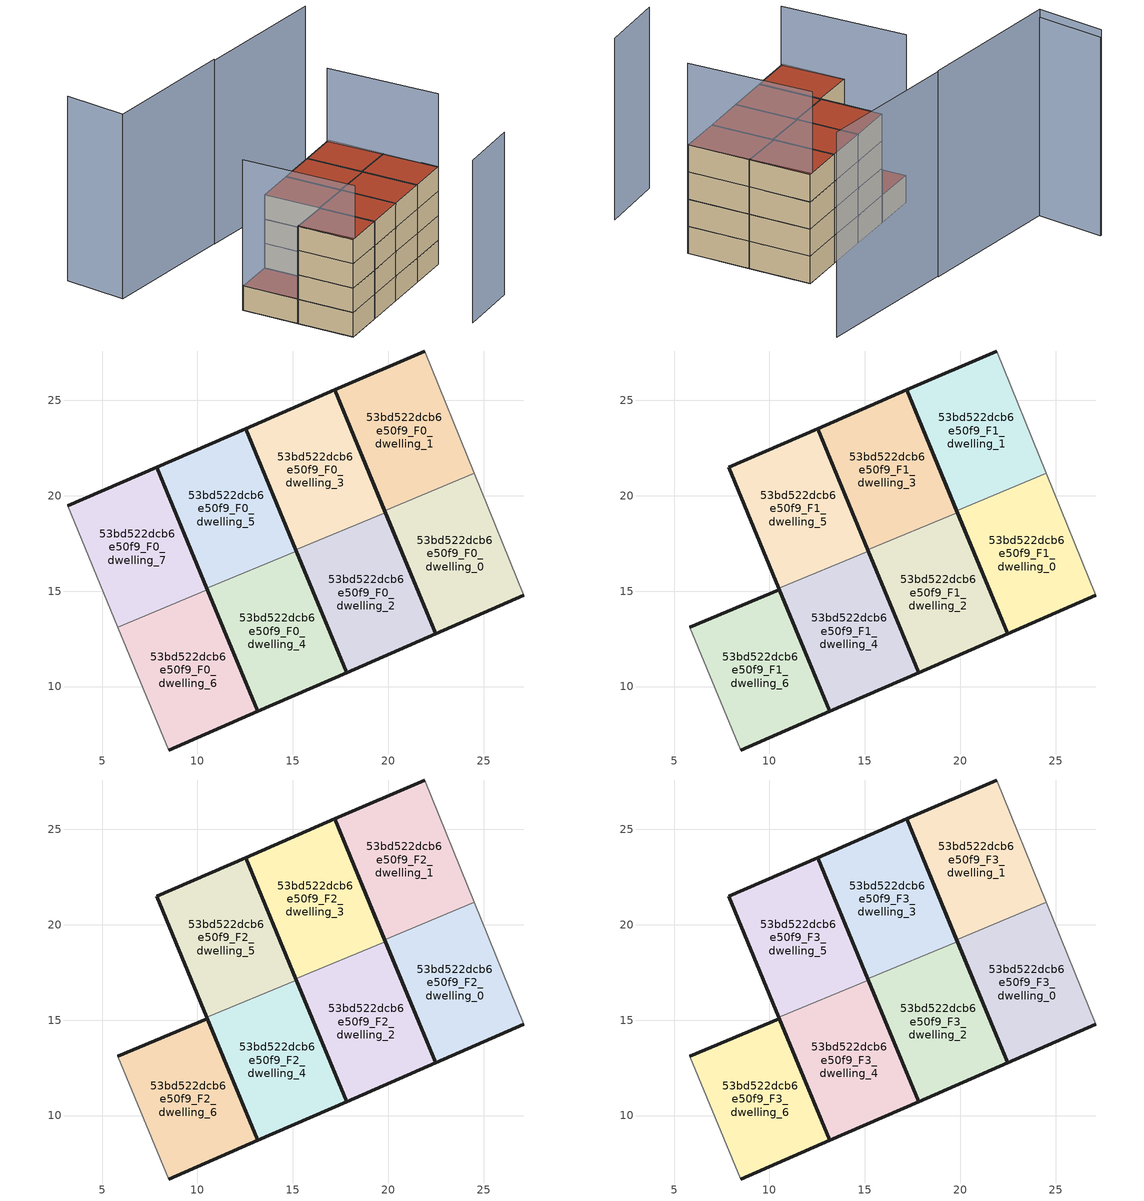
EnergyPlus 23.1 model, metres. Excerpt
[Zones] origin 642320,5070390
53bd522dcb6e50f9_F0_dwelling_0
 floor ground (EU_floor_Construction): 27.11,14.77 24.51,21.17 19.81,19.22 22.49,12.76 z0
 wall outside (EU_wall_Construction): 27.11,14.77 22.49,12.76 19.81,19.22 z0:3
 wall to 53bd522dcb6e50f9_F0_dwelling_1 (EU_wall_Construction): 19.81,19.22 24.51,21.17 z0:3
 wall adiabatic (EU_wall_Construction): 24.51,21.17 27.11,14.77 z0:3
53bd522dcb6e50f9_F0_dwelling_1
 floor ground (EU_floor_Construction): 24.51,21.17 21.91,27.58 17.19,25.54 19.81,19.22 z0
 wall outside (EU_wall_Construction): 19.81,19.22 17.19,25.54 21.91,27.58 z0:3
 wall adiabatic (EU_wall_Construction): 21.91,27.58 24.51,21.17 z0:3
53bd522dcb6e50f9_F0_dwelling_2
 floor ground (EU_floor_Construction): 22.49,12.76 19.86,19.11 15.16,17.16 17.82,10.73 z0
 wall outside (EU_wall_Construction): 19.86,19.11 22.49,12.76 17.82,10.73 15.16,17.16 z0:3
 wall to 53bd522dcb6e50f9_F0_dwelling_3 (EU_wall_Construction): 15.16,17.16 19.86,19.11 z0:3
53bd522dcb6e50f9_F0_dwelling_3
 floor ground (EU_floor_Construction): 19.86,19.11 17.19,25.54 12.52,23.52 15.16,17.16 z0
 wall outside (EU_wall_Construction): 15.16,17.16 12.52,23.52 17.19,25.54 19.86,19.11 z0:3
53bd522dcb6e50f9_F0_dwelling_4
 floor ground (EU_floor_Construction): 17.82,10.73 15.19,17.09 10.49,15.14 13.16,8.7 z0
 wall outside (EU_wall_Construction): 15.19,17.09 17.82,10.73 13.16,8.7 10.49,15.14 z0:3
 wall to 53bd522dcb6e50f9_F0_dwelling_5 (EU_wall_Construction): 10.49,15.14 15.19,17.09 z0:3
53bd522dcb6e50f9_F0_dwelling_5
 floor ground (EU_floor_Construction): 15.19,17.09 12.52,23.52 7.86,21.5 10.49,15.14 z0
 wall outside (EU_wall_Construction): 10.49,15.14 7.86,21.5 12.52,23.52 15.19,17.09 z0:3
53bd522dcb6e50f9_F0_dwelling_6
 floor ground (EU_floor_Construction): 13.16,8.7 10.52,15.06 5.83,13.11 8.5,6.67 z0
 wall outside (EU_wall_Construction): 10.52,15.06 13.16,8.7 8.5,6.67 z0:3
 wall to 53bd522dcb6e50f9_F0_dwelling_7 (EU_wall_Construction): 5.83,13.11 10.52,15.06 z0:3
 wall adiabatic (EU_wall_Construction): 8.5,6.67 5.83,13.11 z0:3
53bd522dcb6e50f9_F0_dwelling_7
 floor ground (EU_floor_Construction): 10.52,15.06 7.86,21.5 3.2,19.48 5.83,13.11 z0
 wall outside (EU_wall_Construction): 3.2,19.48 7.86,21.5 10.52,15.06 z0:3
 wall adiabatic (EU_wall_Construction): 5.83,13.11 3.2,19.48 z0:3
 roof outside (EU_roof_Construction): 7.86,21.5 10.52,15.06 5.83,13.11 3.2,19.48 z3
53bd522dcb6e50f9_F1_dwelling_0
 floor to 53bd522dcb6e50f9_F0_dwelling_0 (EU_floor_Construction): 27.11,14.77 24.51,21.17 19.81,19.22 22.49,12.76 z3
 wall outside (EU_wall_Construction): 27.11,14.77 22.49,12.76 19.81,19.22 z3:6
 wall to 53bd522dcb6e50f9_F1_dwelling_1 (EU_wall_Construction): 19.81,19.22 24.51,21.17 z3:6
 wall adiabatic (EU_wall_Construction): 24.51,21.17 27.11,14.77 z3:6
53bd522dcb6e50f9_F1_dwelling_1
 floor to 53bd522dcb6e50f9_F0_dwelling_1 (EU_floor_Construction): 24.51,21.17 21.91,27.58 17.19,25.54 19.81,19.22 z3
 wall outside (EU_wall_Construction): 19.81,19.22 17.19,25.54 21.91,27.58 z3:6
 wall adiabatic (EU_wall_Construction): 21.91,27.58 24.51,21.17 z3:6
53bd522dcb6e50f9_F1_dwelling_2
 floor to 53bd522dcb6e50f9_F0_dwelling_2 (EU_floor_Construction): 22.49,12.76 19.86,19.11 15.16,17.16 17.82,10.73 z3
 wall outside (EU_wall_Construction): 19.86,19.11 22.49,12.76 17.82,10.73 15.16,17.16 z3:6
 wall to 53bd522dcb6e50f9_F1_dwelling_3 (EU_wall_Construction): 15.16,17.16 19.86,19.11 z3:6
53bd522dcb6e50f9_F1_dwelling_3
 floor to 53bd522dcb6e50f9_F0_dwelling_3 (EU_floor_Construction): 19.86,19.11 17.19,25.54 12.52,23.52 15.16,17.16 z3
 wall outside (EU_wall_Construction): 15.16,17.16 12.52,23.52 17.19,25.54 19.86,19.11 z3:6
53bd522dcb6e50f9_F1_dwelling_4
 floor to 53bd522dcb6e50f9_F0_dwelling_4 (EU_floor_Construction): 17.82,10.73 15.19,17.09 10.49,15.14 13.16,8.7 z3
 wall outside (EU_wall_Construction): 15.19,17.09 17.82,10.73 13.16,8.7 10.49,15.14 z3:6
 wall to 53bd522dcb6e50f9_F1_dwelling_5 (EU_wall_Construction): 10.49,15.14 15.19,17.09 z3:6
53bd522dcb6e50f9_F1_dwelling_5
 floor to 53bd522dcb6e50f9_F0_dwelling_5 (EU_floor_Construction): 15.19,17.09 12.52,23.52 7.86,21.5 10.49,15.14 z3
 wall outside (EU_wall_Construction): 10.49,15.14 7.86,21.5 12.52,23.52 15.19,17.09 z3:6
53bd522dcb6e50f9_F1_dwelling_6
 floor to 53bd522dcb6e50f9_F0_dwelling_6 (EU_floor_Construction): 13.16,8.7 10.52,15.06 5.83,13.11 8.5,6.67 z3
 wall outside (EU_wall_Construction): 5.83,13.11 10.52,15.06 13.16,8.7 8.5,6.67 z3:6
 wall adiabatic (EU_wall_Construction): 8.5,6.67 5.83,13.11 z3:6
53bd522dcb6e50f9_F2_dwelling_0
 floor to 53bd522dcb6e50f9_F1_dwelling_0 (EU_floor_Construction): 27.11,14.77 24.51,21.17 19.81,19.22 22.49,12.76 z6
 wall outside (EU_wall_Construction): 27.11,14.77 22.49,12.76 19.81,19.22 z6:9
 wall to 53bd522dcb6e50f9_F2_dwelling_1 (EU_wall_Construction): 19.81,19.22 24.51,21.17 z6:9
 wall adiabatic (EU_wall_Construction): 24.51,21.17 27.11,14.77 z6:9
53bd522dcb6e50f9_F2_dwelling_1
 floor to 53bd522dcb6e50f9_F1_dwelling_1 (EU_floor_Construction): 24.51,21.17 21.91,27.58 17.19,25.54 19.81,19.22 z6
 wall outside (EU_wall_Construction): 19.81,19.22 17.19,25.54 21.91,27.58 z6:9
 wall adiabatic (EU_wall_Construction): 21.91,27.58 24.51,21.17 z6:9
53bd522dcb6e50f9_F2_dwelling_2
 floor to 53bd522dcb6e50f9_F1_dwelling_2 (EU_floor_Construction): 22.49,12.76 19.86,19.11 15.16,17.16 17.82,10.73 z6
 wall outside (EU_wall_Construction): 19.86,19.11 22.49,12.76 17.82,10.73 15.16,17.16 z6:9
 wall to 53bd522dcb6e50f9_F2_dwelling_3 (EU_wall_Construction): 15.16,17.16 19.86,19.11 z6:9
53bd522dcb6e50f9_F2_dwelling_3
 floor to 53bd522dcb6e50f9_F1_dwelling_3 (EU_floor_Construction): 19.86,19.11 17.19,25.54 12.52,23.52 15.16,17.16 z6
 wall outside (EU_wall_Construction): 15.16,17.16 12.52,23.52 17.19,25.54 19.86,19.11 z6:9
53bd522dcb6e50f9_F2_dwelling_4
 floor to 53bd522dcb6e50f9_F1_dwelling_4 (EU_floor_Construction): 17.82,10.73 15.19,17.09 10.49,15.14 13.16,8.7 z6
 wall outside (EU_wall_Construction): 15.19,17.09 17.82,10.73 13.16,8.7 10.49,15.14 z6:9
 wall to 53bd522dcb6e50f9_F2_dwelling_5 (EU_wall_Construction): 10.49,15.14 15.19,17.09 z6:9
53bd522dcb6e50f9_F2_dwelling_5
 floor to 53bd522dcb6e50f9_F1_dwelling_5 (EU_floor_Construction): 15.19,17.09 12.52,23.52 7.86,21.5 10.49,15.14 z6
 wall outside (EU_wall_Construction): 10.49,15.14 7.86,21.5 12.52,23.52 15.19,17.09 z6:9
53bd522dcb6e50f9_F2_dwelling_6
 floor to 53bd522dcb6e50f9_F1_dwelling_6 (EU_floor_Construction): 13.16,8.7 10.52,15.06 5.83,13.11 8.5,6.67 z6
 wall outside (EU_wall_Construction): 5.83,13.11 10.52,15.06 13.16,8.7 8.5,6.67 z6:9
 wall adiabatic (EU_wall_Construction): 8.5,6.67 5.83,13.11 z6:9
53bd522dcb6e50f9_F3_dwelling_0
 floor to 53bd522dcb6e50f9_F2_dwelling_0 (EU_floor_Construction): 27.11,14.77 24.51,21.17 19.81,19.22 22.49,12.76 z9
 wall outside (EU_wall_Construction): 27.11,14.77 22.49,12.76 19.81,19.22 z9:12
 wall to 53bd522dcb6e50f9_F3_dwelling_1 (EU_wall_Construction): 19.81,19.22 24.51,21.17 z9:12
 wall adiabatic (EU_wall_Construction): 24.51,21.17 27.11,14.77 z9:12
 roof outside (EU_roof_Construction): 24.51,21.17 27.11,14.77 22.49,12.76 19.81,19.22 z12
53bd522dcb6e50f9_F3_dwelling_1
 floor to 53bd522dcb6e50f9_F2_dwelling_1 (EU_floor_Construction): 24.51,21.17 21.91,27.58 17.19,25.54 19.81,19.22 z9
 wall outside (EU_wall_Construction): 19.81,19.22 17.19,25.54 21.91,27.58 z9:12
 wall adiabatic (EU_wall_Construction): 21.91,27.58 24.51,21.17 z9:12
 roof outside (EU_roof_Construction): 21.91,27.58 24.51,21.17 19.81,19.22 17.19,25.54 z12
53bd522dcb6e50f9_F3_dwelling_2
 floor to 53bd522dcb6e50f9_F2_dwelling_2 (EU_floor_Construction): 22.49,12.76 19.86,19.11 15.16,17.16 17.82,10.73 z9
 wall outside (EU_wall_Construction): 19.86,19.11 22.49,12.76 17.82,10.73 15.16,17.16 z9:12
 wall to 53bd522dcb6e50f9_F3_dwelling_3 (EU_wall_Construction): 15.16,17.16 19.86,19.11 z9:12
 roof outside (EU_roof_Construction): 19.86,19.11 22.49,12.76 17.82,10.73 15.16,17.16 z12
53bd522dcb6e50f9_F3_dwelling_3
 floor to 53bd522dcb6e50f9_F2_dwelling_3 (EU_floor_Construction): 19.86,19.11 17.19,25.54 12.52,23.52 15.16,17.16 z9
 wall outside (EU_wall_Construction): 15.16,17.16 12.52,23.52 17.19,25.54 19.86,19.11 z9:12
 roof outside (EU_roof_Construction): 17.19,25.54 19.86,19.11 15.16,17.16 12.52,23.52 z12
53bd522dcb6e50f9_F3_dwelling_4
 floor to 53bd522dcb6e50f9_F2_dwelling_4 (EU_floor_Construction): 17.82,10.73 15.19,17.09 10.49,15.14 13.16,8.7 z9
 wall outside (EU_wall_Construction): 15.19,17.09 17.82,10.73 13.16,8.7 10.49,15.14 z9:12
 wall to 53bd522dcb6e50f9_F3_dwelling_5 (EU_wall_Construction): 10.49,15.14 15.19,17.09 z9:12
 roof outside (EU_roof_Construction): 15.19,17.09 17.82,10.73 13.16,8.7 10.49,15.14 z12
53bd522dcb6e50f9_F3_dwelling_5
 floor to 53bd522dcb6e50f9_F2_dwelling_5 (EU_floor_Construction): 15.19,17.09 12.52,23.52 7.86,21.5 10.49,15.14 z9
 wall outside (EU_wall_Construction): 10.49,15.14 7.86,21.5 12.52,23.52 15.19,17.09 z9:12
 roof outside (EU_roof_Construction): 12.52,23.52 15.19,17.09 10.49,15.14 7.86,21.5 z12
53bd522dcb6e50f9_F3_dwelling_6
 floor to 53bd522dcb6e50f9_F2_dwelling_6 (EU_floor_Construction): 13.16,8.7 10.52,15.06 5.83,13.11 8.5,6.67 z9
 wall outside (EU_wall_Construction): 5.83,13.11 10.52,15.06 13.16,8.7 8.5,6.67 z9:12
 wall adiabatic (EU_wall_Construction): 8.5,6.67 5.83,13.11 z9:12
 roof outside (EU_roof_Construction): 10.52,15.06 13.16,8.7 8.5,6.67 5.83,13.11 z12
shading: 3.2,19.48 8.77,6.8 z0:18.5; -7.06,37.33 -5.21,30.09 z0:21.9; 11.11,34.29 -5.29,30.03 / -5.29,30.03 -7.19,37.33 z0:22.7; 27.33,38.45 11.11,34.23 z0:22.6; 20.98,1.12 28.01,4.37 z0:20; 27.11,14.77 21.57,27.44 z0:21
[Building]
EU S2 Campaign: North Axis=0; Terrain=City; Solar Distribution=FullExterior
[Site:Location]
Lyon-Bron: Latitude=45.75; Longitude=5; Time Zone=1; Elevation=198
[SizingPeriod:WeatherFileDays]
AnnualSizingPeriod: Begin Month=1; Begin Day of Month=1; End Month=12; End Day of Month=31; Day of Week for Start Day=Monday; Use Weather File Daylight Saving Period=No; Use Weather File Rain and Snow Indicators=No
[MATERIAL]
EU_InternalMass_Material: Roughness=MediumRough; Thickness=0.1; Conductivity=1; Density=1800; Specific Heat=900; Thermal Absorptance=0.9; Solar Absorptance=0.7; Visible Absorptance=0.7
[MATERIAL:NOMASS] Roughness=MediumRough; Thermal Absorptance=0.9; Solar Absorptance=0.7; Visible Absorptance=0.7
Name | Thermal Resistance
EU_wall_NoMass | 0.776494
EU_roof_NoMass | 0.486893
EU_floor_NoMass | 0.421597
[CONSTRUCTION]
EU_wall_Construction: EU_wall_NoMass
EU_roof_Construction: EU_roof_NoMass
EU_floor_Construction: EU_floor_NoMass
EU_InternalMass_Construction: EU_InternalMass_Material
[ZONE] Type=1; Multiplier=1; Ceiling Height=autocalculate; Floor Area=autocalculate; Part of Total Floor Area=Yes
Name | Volume
53bd522dcb6e50f9_F0_dwelling_0; 53bd522dcb6e50f9_F1_dwelling_0; 53bd522dcb6e50f9_F2_dwelling_0; 53bd522dcb6e50f9_F3_dwelling_0 | 105.629
53bd522dcb6e50f9_F0_dwelling_1; 53bd522dcb6e50f9_F1_dwelling_1; 53bd522dcb6e50f9_F2_dwelling_1; 53bd522dcb6e50f9_F3_dwelling_1 | 105.611
53bd522dcb6e50f9_F0_dwelling_2; 53bd522dcb6e50f9_F1_dwelling_2; 53bd522dcb6e50f9_F2_dwelling_2; 53bd522dcb6e50f9_F3_dwelling_2 | 105.606
53bd522dcb6e50f9_F0_dwelling_3; 53bd522dcb6e50f9_F1_dwelling_3; 53bd522dcb6e50f9_F2_dwelling_3; 53bd522dcb6e50f9_F3_dwelling_3 | 105.618
53bd522dcb6e50f9_F0_dwelling_4; 53bd522dcb6e50f9_F1_dwelling_4; 53bd522dcb6e50f9_F2_dwelling_4; 53bd522dcb6e50f9_F3_dwelling_4 | 105.625
53bd522dcb6e50f9_F0_dwelling_5; 53bd522dcb6e50f9_F1_dwelling_5; 53bd522dcb6e50f9_F2_dwelling_5; 53bd522dcb6e50f9_F3_dwelling_5 | 105.621
53bd522dcb6e50f9_F0_dwelling_6; 53bd522dcb6e50f9_F1_dwelling_6; 53bd522dcb6e50f9_F2_dwelling_6; 53bd522dcb6e50f9_F3_dwelling_6 | 105.614
53bd522dcb6e50f9_F0_dwelling_7 | 105.617
[INTERNALMASS] Construction=EU_InternalMass_Construction
Name | Zone or ZoneList | Surface Area
53bd522dcb6e50f9_F0_dwelling_0_EU_InternalMass | 53bd522dcb6e50f9_F0_dwelling_0 | 35.2098
53bd522dcb6e50f9_F0_dwelling_1_EU_InternalMass | 53bd522dcb6e50f9_F0_dwelling_1 | 35.204
53bd522dcb6e50f9_F0_dwelling_2_EU_InternalMass | 53bd522dcb6e50f9_F0_dwelling_2 | 35.2021
53bd522dcb6e50f9_F0_dwelling_3_EU_InternalMass | 53bd522dcb6e50f9_F0_dwelling_3 | 35.2058
53bd522dcb6e50f9_F0_dwelling_4_EU_InternalMass | 53bd522dcb6e50f9_F0_dwelling_4 | 35.2081
53bd522dcb6e50f9_F0_dwelling_5_EU_InternalMass | 53bd522dcb6e50f9_F0_dwelling_5 | 35.2072
53bd522dcb6e50f9_F0_dwelling_6_EU_InternalMass | 53bd522dcb6e50f9_F0_dwelling_6 | 35.2047
53bd522dcb6e50f9_F0_dwelling_7_EU_InternalMass | 53bd522dcb6e50f9_F0_dwelling_7 | 35.2056
53bd522dcb6e50f9_F1_dwelling_0_EU_InternalMass | 53bd522dcb6e50f9_F1_dwelling_0 | 40.2329
53bd522dcb6e50f9_F1_dwelling_1_EU_InternalMass | 53bd522dcb6e50f9_F1_dwelling_1 | 40.2385
53bd522dcb6e50f9_F1_dwelling_2_EU_InternalMass | 53bd522dcb6e50f9_F1_dwelling_2 | 40.238
53bd522dcb6e50f9_F1_dwelling_3_EU_InternalMass | 53bd522dcb6e50f9_F1_dwelling_3 | 40.2364
53bd522dcb6e50f9_F1_dwelling_4_EU_InternalMass | 53bd522dcb6e50f9_F1_dwelling_4 | 40.2327
53bd522dcb6e50f9_F1_dwelling_5_EU_InternalMass | 53bd522dcb6e50f9_F1_dwelling_5 | 40.2334
53bd522dcb6e50f9_F1_dwelling_6_EU_InternalMass | 53bd522dcb6e50f9_F1_dwelling_6 | 40.2377
53bd522dcb6e50f9_F2_dwelling_0_EU_InternalMass | 53bd522dcb6e50f9_F2_dwelling_0 | 40.2329
53bd522dcb6e50f9_F2_dwelling_1_EU_InternalMass | 53bd522dcb6e50f9_F2_dwelling_1 | 40.2385
53bd522dcb6e50f9_F2_dwelling_2_EU_InternalMass | 53bd522dcb6e50f9_F2_dwelling_2 | 40.238
53bd522dcb6e50f9_F2_dwelling_3_EU_InternalMass | 53bd522dcb6e50f9_F2_dwelling_3 | 40.2364
53bd522dcb6e50f9_F2_dwelling_4_EU_InternalMass | 53bd522dcb6e50f9_F2_dwelling_4 | 40.2327
53bd522dcb6e50f9_F2_dwelling_5_EU_InternalMass | 53bd522dcb6e50f9_F2_dwelling_5 | 40.2334
53bd522dcb6e50f9_F2_dwelling_6_EU_InternalMass | 53bd522dcb6e50f9_F2_dwelling_6 | 40.2377
53bd522dcb6e50f9_F3_dwelling_0_EU_InternalMass | 53bd522dcb6e50f9_F3_dwelling_0 | 40.2329
53bd522dcb6e50f9_F3_dwelling_1_EU_InternalMass | 53bd522dcb6e50f9_F3_dwelling_1 | 40.2385
53bd522dcb6e50f9_F3_dwelling_2_EU_InternalMass | 53bd522dcb6e50f9_F3_dwelling_2 | 40.238
53bd522dcb6e50f9_F3_dwelling_3_EU_InternalMass | 53bd522dcb6e50f9_F3_dwelling_3 | 40.2364
53bd522dcb6e50f9_F3_dwelling_4_EU_InternalMass | 53bd522dcb6e50f9_F3_dwelling_4 | 40.2327
53bd522dcb6e50f9_F3_dwelling_5_EU_InternalMass | 53bd522dcb6e50f9_F3_dwelling_5 | 40.2334
53bd522dcb6e50f9_F3_dwelling_6_EU_InternalMass | 53bd522dcb6e50f9_F3_dwelling_6 | 40.2377
[OTHEREQUIPMENT] Fuel Type=Electricity; Design Level Calculation Method=Watts/Area; Power per Zone Floor Area=1; Fraction Latent=0; Fraction Radiant=0; Fraction Lost=0; Carbon Dioxide Generation Rate=0; EndUse Subcategory=EU_Step8_InternalGains
Name | Zone or ZoneList or Space or SpaceList | Schedule
EU_Step8_InternalGain_53bd522dcb6e50f9_F0_dwelling_0_f000 | 53bd522dcb6e50f9_F0_dwelling_0 | EU_Step8_GainSchedule_53bd522dcb6e50f9_F0_dwelling_0_f000
EU_Step8_InternalGain_53bd522dcb6e50f9_F0_dwelling_1_f000 | 53bd522dcb6e50f9_F0_dwelling_1 | EU_Step8_GainSchedule_53bd522dcb6e50f9_F0_dwelling_1_f000
EU_Step8_InternalGain_53bd522dcb6e50f9_F0_dwelling_2_f000 | 53bd522dcb6e50f9_F0_dwelling_2 | EU_Step8_GainSchedule_53bd522dcb6e50f9_F0_dwelling_2_f000
EU_Step8_InternalGain_53bd522dcb6e50f9_F0_dwelling_3_f000 | 53bd522dcb6e50f9_F0_dwelling_3 | EU_Step8_GainSchedule_53bd522dcb6e50f9_F0_dwelling_3_f000
EU_Step8_InternalGain_53bd522dcb6e50f9_F0_dwelling_4_f000 | 53bd522dcb6e50f9_F0_dwelling_4 | EU_Step8_GainSchedule_53bd522dcb6e50f9_F0_dwelling_4_f000
EU_Step8_InternalGain_53bd522dcb6e50f9_F0_dwelling_5_f000 | 53bd522dcb6e50f9_F0_dwelling_5 | EU_Step8_GainSchedule_53bd522dcb6e50f9_F0_dwelling_5_f000
EU_Step8_InternalGain_53bd522dcb6e50f9_F0_dwelling_6_f000 | 53bd522dcb6e50f9_F0_dwelling_6 | EU_Step8_GainSchedule_53bd522dcb6e50f9_F0_dwelling_6_f000
EU_Step8_InternalGain_53bd522dcb6e50f9_F0_dwelling_7_f000 | 53bd522dcb6e50f9_F0_dwelling_7 | EU_Step8_GainSchedule_53bd522dcb6e50f9_F0_dwelling_7_f000
EU_Step8_InternalGain_53bd522dcb6e50f9_F1_dwelling_0_f000 | 53bd522dcb6e50f9_F1_dwelling_0 | EU_Step8_GainSchedule_53bd522dcb6e50f9_F1_dwelling_0_f000
EU_Step8_InternalGain_53bd522dcb6e50f9_F1_dwelling_1_f000 | 53bd522dcb6e50f9_F1_dwelling_1 | EU_Step8_GainSchedule_53bd522dcb6e50f9_F1_dwelling_1_f000
EU_Step8_InternalGain_53bd522dcb6e50f9_F1_dwelling_2_f000 | 53bd522dcb6e50f9_F1_dwelling_2 | EU_Step8_GainSchedule_53bd522dcb6e50f9_F1_dwelling_2_f000
EU_Step8_InternalGain_53bd522dcb6e50f9_F1_dwelling_3_f000 | 53bd522dcb6e50f9_F1_dwelling_3 | EU_Step8_GainSchedule_53bd522dcb6e50f9_F1_dwelling_3_f000
EU_Step8_InternalGain_53bd522dcb6e50f9_F1_dwelling_4_f000 | 53bd522dcb6e50f9_F1_dwelling_4 | EU_Step8_GainSchedule_53bd522dcb6e50f9_F1_dwelling_4_f000
EU_Step8_InternalGain_53bd522dcb6e50f9_F1_dwelling_5_f000 | 53bd522dcb6e50f9_F1_dwelling_5 | EU_Step8_GainSchedule_53bd522dcb6e50f9_F1_dwelling_5_f000
EU_Step8_InternalGain_53bd522dcb6e50f9_F1_dwelling_6_f000 | 53bd522dcb6e50f9_F1_dwelling_6 | EU_Step8_GainSchedule_53bd522dcb6e50f9_F1_dwelling_6_f000
EU_Step8_InternalGain_53bd522dcb6e50f9_F2_dwelling_0_f000 | 53bd522dcb6e50f9_F2_dwelling_0 | EU_Step8_GainSchedule_53bd522dcb6e50f9_F2_dwelling_0_f000
EU_Step8_InternalGain_53bd522dcb6e50f9_F2_dwelling_1_f000 | 53bd522dcb6e50f9_F2_dwelling_1 | EU_Step8_GainSchedule_53bd522dcb6e50f9_F2_dwelling_1_f000
EU_Step8_InternalGain_53bd522dcb6e50f9_F2_dwelling_2_f000 | 53bd522dcb6e50f9_F2_dwelling_2 | EU_Step8_GainSchedule_53bd522dcb6e50f9_F2_dwelling_2_f000
EU_Step8_InternalGain_53bd522dcb6e50f9_F2_dwelling_3_f000 | 53bd522dcb6e50f9_F2_dwelling_3 | EU_Step8_GainSchedule_53bd522dcb6e50f9_F2_dwelling_3_f000
EU_Step8_InternalGain_53bd522dcb6e50f9_F2_dwelling_4_f000 | 53bd522dcb6e50f9_F2_dwelling_4 | EU_Step8_GainSchedule_53bd522dcb6e50f9_F2_dwelling_4_f000
EU_Step8_InternalGain_53bd522dcb6e50f9_F2_dwelling_5_f000 | 53bd522dcb6e50f9_F2_dwelling_5 | EU_Step8_GainSchedule_53bd522dcb6e50f9_F2_dwelling_5_f000
EU_Step8_InternalGain_53bd522dcb6e50f9_F2_dwelling_6_f000 | 53bd522dcb6e50f9_F2_dwelling_6 | EU_Step8_GainSchedule_53bd522dcb6e50f9_F2_dwelling_6_f000
EU_Step8_InternalGain_53bd522dcb6e50f9_F3_dwelling_0_f000 | 53bd522dcb6e50f9_F3_dwelling_0 | EU_Step8_GainSchedule_53bd522dcb6e50f9_F3_dwelling_0_f000
EU_Step8_InternalGain_53bd522dcb6e50f9_F3_dwelling_1_f000 | 53bd522dcb6e50f9_F3_dwelling_1 | EU_Step8_GainSchedule_53bd522dcb6e50f9_F3_dwelling_1_f000
EU_Step8_InternalGain_53bd522dcb6e50f9_F3_dwelling_2_f000 | 53bd522dcb6e50f9_F3_dwelling_2 | EU_Step8_GainSchedule_53bd522dcb6e50f9_F3_dwelling_2_f000
EU_Step8_InternalGain_53bd522dcb6e50f9_F3_dwelling_3_f000 | 53bd522dcb6e50f9_F3_dwelling_3 | EU_Step8_GainSchedule_53bd522dcb6e50f9_F3_dwelling_3_f000
EU_Step8_InternalGain_53bd522dcb6e50f9_F3_dwelling_4_f000 | 53bd522dcb6e50f9_F3_dwelling_4 | EU_Step8_GainSchedule_53bd522dcb6e50f9_F3_dwelling_4_f000
EU_Step8_InternalGain_53bd522dcb6e50f9_F3_dwelling_5_f000 | 53bd522dcb6e50f9_F3_dwelling_5 | EU_Step8_GainSchedule_53bd522dcb6e50f9_F3_dwelling_5_f000
EU_Step8_InternalGain_53bd522dcb6e50f9_F3_dwelling_6_f000 | 53bd522dcb6e50f9_F3_dwelling_6 | EU_Step8_GainSchedule_53bd522dcb6e50f9_F3_dwelling_6_f000
[ZONEVENTILATION:DESIGNFLOWRATE] Schedule=EU_AlwaysOn; Design Flow Rate Calculation Method=AirChanges/Hour; Air Changes per Hour=0.693814; Ventilation Type=Natural; Fan Pressure Rise=0; Fan Total Efficiency=1; Constant Term Coefficient=1; Temperature Term Coefficient=0; Velocity Term Coefficient=0; Velocity Squared Term Coefficient=0; Minimum Indoor Temperature=-100; Maximum Indoor Temperature=100; Delta Temperature=-100; Minimum Outdoor Temperature=-100; Maximum Outdoor Temperature=100; Maximum Wind Speed=40
Name | Zone or ZoneList or Space or SpaceList
EU_ConstantAir_53bd522dcb6e50f9_F0_dwelling_0 | 53bd522dcb6e50f9_F0_dwelling_0
EU_ConstantAir_53bd522dcb6e50f9_F0_dwelling_1 | 53bd522dcb6e50f9_F0_dwelling_1
EU_ConstantAir_53bd522dcb6e50f9_F0_dwelling_2 | 53bd522dcb6e50f9_F0_dwelling_2
EU_ConstantAir_53bd522dcb6e50f9_F0_dwelling_3 | 53bd522dcb6e50f9_F0_dwelling_3
EU_ConstantAir_53bd522dcb6e50f9_F0_dwelling_4 | 53bd522dcb6e50f9_F0_dwelling_4
EU_ConstantAir_53bd522dcb6e50f9_F0_dwelling_5 | 53bd522dcb6e50f9_F0_dwelling_5
EU_ConstantAir_53bd522dcb6e50f9_F0_dwelling_6 | 53bd522dcb6e50f9_F0_dwelling_6
EU_ConstantAir_53bd522dcb6e50f9_F0_dwelling_7 | 53bd522dcb6e50f9_F0_dwelling_7
EU_ConstantAir_53bd522dcb6e50f9_F1_dwelling_0 | 53bd522dcb6e50f9_F1_dwelling_0
EU_ConstantAir_53bd522dcb6e50f9_F1_dwelling_1 | 53bd522dcb6e50f9_F1_dwelling_1
EU_ConstantAir_53bd522dcb6e50f9_F1_dwelling_2 | 53bd522dcb6e50f9_F1_dwelling_2
EU_ConstantAir_53bd522dcb6e50f9_F1_dwelling_3 | 53bd522dcb6e50f9_F1_dwelling_3
EU_ConstantAir_53bd522dcb6e50f9_F1_dwelling_4 | 53bd522dcb6e50f9_F1_dwelling_4
EU_ConstantAir_53bd522dcb6e50f9_F1_dwelling_5 | 53bd522dcb6e50f9_F1_dwelling_5
EU_ConstantAir_53bd522dcb6e50f9_F1_dwelling_6 | 53bd522dcb6e50f9_F1_dwelling_6
EU_ConstantAir_53bd522dcb6e50f9_F2_dwelling_0 | 53bd522dcb6e50f9_F2_dwelling_0
EU_ConstantAir_53bd522dcb6e50f9_F2_dwelling_1 | 53bd522dcb6e50f9_F2_dwelling_1
EU_ConstantAir_53bd522dcb6e50f9_F2_dwelling_2 | 53bd522dcb6e50f9_F2_dwelling_2
EU_ConstantAir_53bd522dcb6e50f9_F2_dwelling_3 | 53bd522dcb6e50f9_F2_dwelling_3
EU_ConstantAir_53bd522dcb6e50f9_F2_dwelling_4 | 53bd522dcb6e50f9_F2_dwelling_4
EU_ConstantAir_53bd522dcb6e50f9_F2_dwelling_5 | 53bd522dcb6e50f9_F2_dwelling_5
EU_ConstantAir_53bd522dcb6e50f9_F2_dwelling_6 | 53bd522dcb6e50f9_F2_dwelling_6
EU_ConstantAir_53bd522dcb6e50f9_F3_dwelling_0 | 53bd522dcb6e50f9_F3_dwelling_0
EU_ConstantAir_53bd522dcb6e50f9_F3_dwelling_1 | 53bd522dcb6e50f9_F3_dwelling_1
EU_ConstantAir_53bd522dcb6e50f9_F3_dwelling_2 | 53bd522dcb6e50f9_F3_dwelling_2
EU_ConstantAir_53bd522dcb6e50f9_F3_dwelling_3 | 53bd522dcb6e50f9_F3_dwelling_3
EU_ConstantAir_53bd522dcb6e50f9_F3_dwelling_4 | 53bd522dcb6e50f9_F3_dwelling_4
EU_ConstantAir_53bd522dcb6e50f9_F3_dwelling_5 | 53bd522dcb6e50f9_F3_dwelling_5
EU_ConstantAir_53bd522dcb6e50f9_F3_dwelling_6 | 53bd522dcb6e50f9_F3_dwelling_6
[HVACTEMPLATE:THERMOSTAT] Constant Heating Setpoint=20; Constant Cooling Setpoint=50
EU_HeatOnly_53bd522dcb6e50f9_F0_dwelling_0; EU_HeatOnly_53bd522dcb6e50f9_F0_dwelling_1; EU_HeatOnly_53bd522dcb6e50f9_F0_dwelling_2; EU_HeatOnly_53bd522dcb6e50f9_F0_dwelling_3; EU_HeatOnly_53bd522dcb6e50f9_F0_dwelling_4; EU_HeatOnly_53bd522dcb6e50f9_F0_dwelling_5; EU_HeatOnly_53bd522dcb6e50f9_F0_dwelling_6; EU_HeatOnly_53bd522dcb6e50f9_F0_dwelling_7; EU_HeatOnly_53bd522dcb6e50f9_F1_dwelling_0; EU_HeatOnly_53bd522dcb6e50f9_F1_dwelling_1; EU_HeatOnly_53bd522dcb6e50f9_F1_dwelling_2; EU_HeatOnly_53bd522dcb6e50f9_F1_dwelling_3; EU_HeatOnly_53bd522dcb6e50f9_F1_dwelling_4; EU_HeatOnly_53bd522dcb6e50f9_F1_dwelling_5; EU_HeatOnly_53bd522dcb6e50f9_F1_dwelling_6; EU_HeatOnly_53bd522dcb6e50f9_F2_dwelling_0; EU_HeatOnly_53bd522dcb6e50f9_F2_dwelling_1; EU_HeatOnly_53bd522dcb6e50f9_F2_dwelling_2; EU_HeatOnly_53bd522dcb6e50f9_F2_dwelling_3; EU_HeatOnly_53bd522dcb6e50f9_F2_dwelling_4; EU_HeatOnly_53bd522dcb6e50f9_F2_dwelling_5; EU_HeatOnly_53bd522dcb6e50f9_F2_dwelling_6; EU_HeatOnly_53bd522dcb6e50f9_F3_dwelling_0; EU_HeatOnly_53bd522dcb6e50f9_F3_dwelling_1; EU_HeatOnly_53bd522dcb6e50f9_F3_dwelling_2; EU_HeatOnly_53bd522dcb6e50f9_F3_dwelling_3; EU_HeatOnly_53bd522dcb6e50f9_F3_dwelling_4; EU_HeatOnly_53bd522dcb6e50f9_F3_dwelling_5; EU_HeatOnly_53bd522dcb6e50f9_F3_dwelling_6
[HVACTEMPLATE:ZONE:IDEALLOADSAIRSYSTEM] System Availability Schedule=EU_AlwaysOn; Maximum Heating Supply Air Temperature=50; Minimum Cooling Supply Air Temperature=13; Maximum Heating Supply Air Humidity Ratio=0.0156; Minimum Cooling Supply Air Humidity Ratio=0.0077; Heating Limit=NoLimit; Cooling Limit=NoLimit; Heating Availability Schedule=EU_AlwaysOn; Cooling Availability Schedule=EU_CoolingOff; Dehumidification Control Type=ConstantSensibleHeatRatio; Cooling Sensible Heat Ratio=0.7; Dehumidification Setpoint=60; Humidification Control Type=None; Humidification Setpoint=30; Outdoor Air Method=None; Outdoor Air Flow Rate per Person=0.00944; Outdoor Air Flow Rate per Zone Floor Area=0; Outdoor Air Flow Rate per Zone=0; Demand Controlled Ventilation Type=None; Outdoor Air Economizer Type=NoEconomizer; Heat Recovery Type=None; Sensible Heat Recovery Effectiveness=0.7; Latent Heat Recovery Effectiveness=0.65
Name | Template Thermostat
53bd522dcb6e50f9_F0_dwelling_0 | EU_HeatOnly_53bd522dcb6e50f9_F0_dwelling_0
53bd522dcb6e50f9_F0_dwelling_1 | EU_HeatOnly_53bd522dcb6e50f9_F0_dwelling_1
53bd522dcb6e50f9_F0_dwelling_2 | EU_HeatOnly_53bd522dcb6e50f9_F0_dwelling_2
53bd522dcb6e50f9_F0_dwelling_3 | EU_HeatOnly_53bd522dcb6e50f9_F0_dwelling_3
53bd522dcb6e50f9_F0_dwelling_4 | EU_HeatOnly_53bd522dcb6e50f9_F0_dwelling_4
53bd522dcb6e50f9_F0_dwelling_5 | EU_HeatOnly_53bd522dcb6e50f9_F0_dwelling_5
53bd522dcb6e50f9_F0_dwelling_6 | EU_HeatOnly_53bd522dcb6e50f9_F0_dwelling_6
53bd522dcb6e50f9_F0_dwelling_7 | EU_HeatOnly_53bd522dcb6e50f9_F0_dwelling_7
53bd522dcb6e50f9_F1_dwelling_0 | EU_HeatOnly_53bd522dcb6e50f9_F1_dwelling_0
53bd522dcb6e50f9_F1_dwelling_1 | EU_HeatOnly_53bd522dcb6e50f9_F1_dwelling_1
53bd522dcb6e50f9_F1_dwelling_2 | EU_HeatOnly_53bd522dcb6e50f9_F1_dwelling_2
53bd522dcb6e50f9_F1_dwelling_3 | EU_HeatOnly_53bd522dcb6e50f9_F1_dwelling_3
53bd522dcb6e50f9_F1_dwelling_4 | EU_HeatOnly_53bd522dcb6e50f9_F1_dwelling_4
53bd522dcb6e50f9_F1_dwelling_5 | EU_HeatOnly_53bd522dcb6e50f9_F1_dwelling_5
53bd522dcb6e50f9_F1_dwelling_6 | EU_HeatOnly_53bd522dcb6e50f9_F1_dwelling_6
53bd522dcb6e50f9_F2_dwelling_0 | EU_HeatOnly_53bd522dcb6e50f9_F2_dwelling_0
53bd522dcb6e50f9_F2_dwelling_1 | EU_HeatOnly_53bd522dcb6e50f9_F2_dwelling_1
53bd522dcb6e50f9_F2_dwelling_2 | EU_HeatOnly_53bd522dcb6e50f9_F2_dwelling_2
53bd522dcb6e50f9_F2_dwelling_3 | EU_HeatOnly_53bd522dcb6e50f9_F2_dwelling_3
53bd522dcb6e50f9_F2_dwelling_4 | EU_HeatOnly_53bd522dcb6e50f9_F2_dwelling_4
53bd522dcb6e50f9_F2_dwelling_5 | EU_HeatOnly_53bd522dcb6e50f9_F2_dwelling_5
53bd522dcb6e50f9_F2_dwelling_6 | EU_HeatOnly_53bd522dcb6e50f9_F2_dwelling_6
53bd522dcb6e50f9_F3_dwelling_0 | EU_HeatOnly_53bd522dcb6e50f9_F3_dwelling_0
53bd522dcb6e50f9_F3_dwelling_1 | EU_HeatOnly_53bd522dcb6e50f9_F3_dwelling_1
53bd522dcb6e50f9_F3_dwelling_2 | EU_HeatOnly_53bd522dcb6e50f9_F3_dwelling_2
53bd522dcb6e50f9_F3_dwelling_3 | EU_HeatOnly_53bd522dcb6e50f9_F3_dwelling_3
53bd522dcb6e50f9_F3_dwelling_4 | EU_HeatOnly_53bd522dcb6e50f9_F3_dwelling_4
53bd522dcb6e50f9_F3_dwelling_5 | EU_HeatOnly_53bd522dcb6e50f9_F3_dwelling_5
53bd522dcb6e50f9_F3_dwelling_6 | EU_HeatOnly_53bd522dcb6e50f9_F3_dwelling_6
[SIZING:ZONE] Zone Cooling Design Supply Air Temperature Input Method=SupplyAirTemperature; Zone Cooling Design Supply Air Temperature=13; Zone Heating Design Supply Air Temperature Input Method=SupplyAirTemperature; Zone Heating Design Supply Air Temperature=50; Zone Cooling Design Supply Air Humidity Ratio=0.008; Zone Heating Design Supply Air Humidity Ratio=0.008; Cooling Design Air Flow Method=DesignDay; Cooling Design Air Flow Rate=0; Cooling Minimum Air Flow per Zone Floor Area=0.000762; Cooling Minimum Air Flow=0; Cooling Minimum Air Flow Fraction=0.2; Heating Design Air Flow Method=DesignDay; Heating Design Air Flow Rate=0; Heating Maximum Air Flow per Zone Floor Area=0.002032; Heating Maximum Air Flow=0.141576; Heating Maximum Air Flow Fraction=0.3; Account for Dedicated Outdoor Air System=No; Dedicated Outdoor Air System Control Strategy=NeutralSupplyAir; Dedicated Outdoor Air Low Setpoint Temperature for Design=autosize; Dedicated Outdoor Air High Setpoint Temperature for Design=autosize; Zone Load Sizing Method=Sensible Load Only No Latent Load; Zone Latent Cooling Design Supply Air Humidity Ratio Input Method=HumidityRatioDifference; Zone Cooling Design Supply Air Humidity Ratio Difference=0.005; Zone Latent Heating Design Supply Air Humidity Ratio Input Method=HumidityRatioDifference; Zone Humidification Design Supply Air Humidity Ratio Difference=0.005
53bd522dcb6e50f9_F0_dwelling_0; 53bd522dcb6e50f9_F0_dwelling_1; 53bd522dcb6e50f9_F0_dwelling_2; 53bd522dcb6e50f9_F0_dwelling_3; 53bd522dcb6e50f9_F0_dwelling_4; 53bd522dcb6e50f9_F0_dwelling_5; 53bd522dcb6e50f9_F0_dwelling_6; 53bd522dcb6e50f9_F0_dwelling_7; 53bd522dcb6e50f9_F1_dwelling_0; 53bd522dcb6e50f9_F1_dwelling_1; 53bd522dcb6e50f9_F1_dwelling_2; 53bd522dcb6e50f9_F1_dwelling_3; 53bd522dcb6e50f9_F1_dwelling_4; 53bd522dcb6e50f9_F1_dwelling_5; 53bd522dcb6e50f9_F1_dwelling_6; 53bd522dcb6e50f9_F2_dwelling_0; 53bd522dcb6e50f9_F2_dwelling_1; 53bd522dcb6e50f9_F2_dwelling_2; 53bd522dcb6e50f9_F2_dwelling_3; 53bd522dcb6e50f9_F2_dwelling_4; 53bd522dcb6e50f9_F2_dwelling_5; 53bd522dcb6e50f9_F2_dwelling_6; 53bd522dcb6e50f9_F3_dwelling_0; 53bd522dcb6e50f9_F3_dwelling_1; 53bd522dcb6e50f9_F3_dwelling_2; 53bd522dcb6e50f9_F3_dwelling_3; 53bd522dcb6e50f9_F3_dwelling_4; 53bd522dcb6e50f9_F3_dwelling_5; 53bd522dcb6e50f9_F3_dwelling_6
[SCHEDULE:CONSTANT]
Name | Hourly Value
EU_AlwaysOn | 1
EU_CoolingOff | 0
[SCHEDULE:FILE] Column Number=1; Rows to Skip at Top=0; Number of Hours of Data=8760; Column Separator=Comma; Interpolate to Timestep=No; Minutes per Item=60; Adjust Schedule for Daylight Savings=Yes
Name | File
EU_Step8_GainSchedule_53bd522dcb6e50f9_F0_dwelling_0_f000 | ../../schedules/53bd522dcb6e50f9/53bd522dcb6e50f9_F0_dwelling_0_f000_gain.csv
EU_Step8_GainSchedule_53bd522dcb6e50f9_F0_dwelling_1_f000 | ../../schedules/53bd522dcb6e50f9/53bd522dcb6e50f9_F0_dwelling_1_f000_gain.csv
EU_Step8_GainSchedule_53bd522dcb6e50f9_F0_dwelling_2_f000 | ../../schedules/53bd522dcb6e50f9/53bd522dcb6e50f9_F0_dwelling_2_f000_gain.csv
EU_Step8_GainSchedule_53bd522dcb6e50f9_F0_dwelling_3_f000 | ../../schedules/53bd522dcb6e50f9/53bd522dcb6e50f9_F0_dwelling_3_f000_gain.csv
EU_Step8_GainSchedule_53bd522dcb6e50f9_F0_dwelling_4_f000 | ../../schedules/53bd522dcb6e50f9/53bd522dcb6e50f9_F0_dwelling_4_f000_gain.csv
EU_Step8_GainSchedule_53bd522dcb6e50f9_F0_dwelling_5_f000 | ../../schedules/53bd522dcb6e50f9/53bd522dcb6e50f9_F0_dwelling_5_f000_gain.csv
EU_Step8_GainSchedule_53bd522dcb6e50f9_F0_dwelling_6_f000 | ../../schedules/53bd522dcb6e50f9/53bd522dcb6e50f9_F0_dwelling_6_f000_gain.csv
EU_Step8_GainSchedule_53bd522dcb6e50f9_F0_dwelling_7_f000 | ../../schedules/53bd522dcb6e50f9/53bd522dcb6e50f9_F0_dwelling_7_f000_gain.csv
EU_Step8_GainSchedule_53bd522dcb6e50f9_F1_dwelling_0_f000 | ../../schedules/53bd522dcb6e50f9/53bd522dcb6e50f9_F1_dwelling_0_f000_gain.csv
EU_Step8_GainSchedule_53bd522dcb6e50f9_F1_dwelling_1_f000 | ../../schedules/53bd522dcb6e50f9/53bd522dcb6e50f9_F1_dwelling_1_f000_gain.csv
EU_Step8_GainSchedule_53bd522dcb6e50f9_F1_dwelling_2_f000 | ../../schedules/53bd522dcb6e50f9/53bd522dcb6e50f9_F1_dwelling_2_f000_gain.csv
EU_Step8_GainSchedule_53bd522dcb6e50f9_F1_dwelling_3_f000 | ../../schedules/53bd522dcb6e50f9/53bd522dcb6e50f9_F1_dwelling_3_f000_gain.csv
EU_Step8_GainSchedule_53bd522dcb6e50f9_F1_dwelling_4_f000 | ../../schedules/53bd522dcb6e50f9/53bd522dcb6e50f9_F1_dwelling_4_f000_gain.csv
EU_Step8_GainSchedule_53bd522dcb6e50f9_F1_dwelling_5_f000 | ../../schedules/53bd522dcb6e50f9/53bd522dcb6e50f9_F1_dwelling_5_f000_gain.csv
EU_Step8_GainSchedule_53bd522dcb6e50f9_F1_dwelling_6_f000 | ../../schedules/53bd522dcb6e50f9/53bd522dcb6e50f9_F1_dwelling_6_f000_gain.csv
EU_Step8_GainSchedule_53bd522dcb6e50f9_F2_dwelling_0_f000 | ../../schedules/53bd522dcb6e50f9/53bd522dcb6e50f9_F2_dwelling_0_f000_gain.csv
EU_Step8_GainSchedule_53bd522dcb6e50f9_F2_dwelling_1_f000 | ../../schedules/53bd522dcb6e50f9/53bd522dcb6e50f9_F2_dwelling_1_f000_gain.csv
EU_Step8_GainSchedule_53bd522dcb6e50f9_F2_dwelling_2_f000 | ../../schedules/53bd522dcb6e50f9/53bd522dcb6e50f9_F2_dwelling_2_f000_gain.csv
EU_Step8_GainSchedule_53bd522dcb6e50f9_F2_dwelling_3_f000 | ../../schedules/53bd522dcb6e50f9/53bd522dcb6e50f9_F2_dwelling_3_f000_gain.csv
EU_Step8_GainSchedule_53bd522dcb6e50f9_F2_dwelling_4_f000 | ../../schedules/53bd522dcb6e50f9/53bd522dcb6e50f9_F2_dwelling_4_f000_gain.csv
EU_Step8_GainSchedule_53bd522dcb6e50f9_F2_dwelling_5_f000 | ../../schedules/53bd522dcb6e50f9/53bd522dcb6e50f9_F2_dwelling_5_f000_gain.csv
EU_Step8_GainSchedule_53bd522dcb6e50f9_F2_dwelling_6_f000 | ../../schedules/53bd522dcb6e50f9/53bd522dcb6e50f9_F2_dwelling_6_f000_gain.csv
EU_Step8_GainSchedule_53bd522dcb6e50f9_F3_dwelling_0_f000 | ../../schedules/53bd522dcb6e50f9/53bd522dcb6e50f9_F3_dwelling_0_f000_gain.csv
EU_Step8_GainSchedule_53bd522dcb6e50f9_F3_dwelling_1_f000 | ../../schedules/53bd522dcb6e50f9/53bd522dcb6e50f9_F3_dwelling_1_f000_gain.csv
EU_Step8_GainSchedule_53bd522dcb6e50f9_F3_dwelling_2_f000 | ../../schedules/53bd522dcb6e50f9/53bd522dcb6e50f9_F3_dwelling_2_f000_gain.csv
EU_Step8_GainSchedule_53bd522dcb6e50f9_F3_dwelling_3_f000 | ../../schedules/53bd522dcb6e50f9/53bd522dcb6e50f9_F3_dwelling_3_f000_gain.csv
EU_Step8_GainSchedule_53bd522dcb6e50f9_F3_dwelling_4_f000 | ../../schedules/53bd522dcb6e50f9/53bd522dcb6e50f9_F3_dwelling_4_f000_gain.csv
EU_Step8_GainSchedule_53bd522dcb6e50f9_F3_dwelling_5_f000 | ../../schedules/53bd522dcb6e50f9/53bd522dcb6e50f9_F3_dwelling_5_f000_gain.csv
EU_Step8_GainSchedule_53bd522dcb6e50f9_F3_dwelling_6_f000 | ../../schedules/53bd522dcb6e50f9/53bd522dcb6e50f9_F3_dwelling_6_f000_gain.csv
